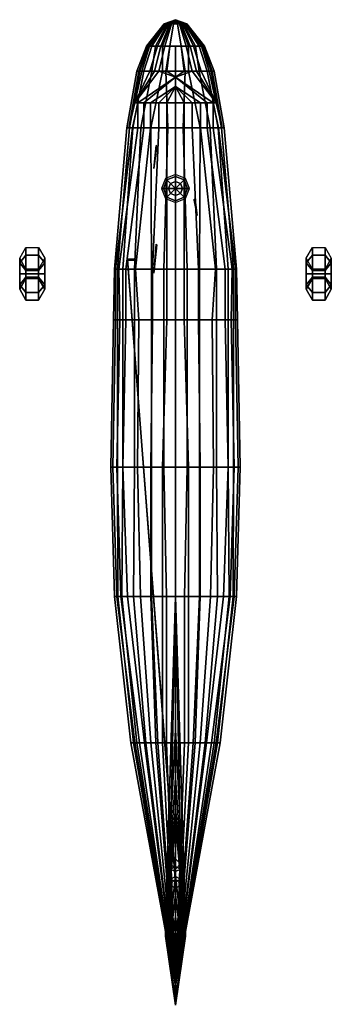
# Model space of a CAD drawing. Extents: x -3.1 to 3.1, y -9.8 to 9.8.
import ezdxf

# ---------------------------------------------------------------- set-up
doc = ezdxf.new("R2010")
doc.units = 0
doc.layers.get('0').update_dxf_attribs({"linetype": 'CONTINUOUS'})
doc.layers.add('WHEELS', color=2, linetype='CONTINUOUS')

msp = doc.modelspace()

# ---------------------------------------------------------------- linework, layer by layer
for points in [[(-0.228, 9.75, -0.107), (-0.228, 9.75, -0.15), (-0.58, 9.3, -0.16), (-0.58, 9.3, -0.05)], [(-0.228, 9.75, -0.15), (-0.212, 9.75, -0.209), (-0.54, 9.3, -0.31), (-0.58, 9.3, -0.16)], [(-0.22, 9.75, -0.072), (-0.228, 9.75, -0.107), (-0.58, 9.3, -0.05), (-0.56, 9.3, 0.04)], [(-0.204, 9.75, -0.036), (-0.22, 9.75, -0.072), (-0.56, 9.3, 0.04), (-0.52, 9.3, 0.13)], [(-0.212, 9.75, -0.209), (-0.184, 9.75, -0.26), (-0.47, 9.3, -0.44), (-0.54, 9.3, -0.31)], [(-0.141, 9.75, 0.027), (-0.204, 9.75, -0.036), (-0.52, 9.3, 0.13), (-0.36, 9.3, 0.29)], [(-0.184, 9.75, -0.26), (-0.157, 9.75, -0.295), (-0.4, 9.3, -0.53), (-0.47, 9.3, -0.44)], [(-0.157, 9.75, -0.295), (-0.102, 9.75, -0.334), (-0.26, 9.3, -0.63), (-0.4, 9.3, -0.53)], [(-0.114, 9.75, 0.042), (-0.141, 9.75, 0.027), (-0.36, 9.3, 0.29), (-0.29, 9.3, 0.33)], [(-0.082, 9.75, 0.05), (-0.114, 9.75, 0.042), (-0.29, 9.3, 0.33), (-0.21, 9.3, 0.35)], [(-0.102, 9.75, -0.334), (-0.043, 9.75, -0.362), (-0.11, 9.3, -0.7), (-0.26, 9.3, -0.63)], [(0, 9.83, -0.107), (0, 9.83, -0.15), (-0.228, 9.75, -0.15), (-0.228, 9.75, -0.107)], [(0, 9.83, -0.15), (0, 9.83, -0.209), (-0.212, 9.75, -0.209), (-0.228, 9.75, -0.15)], [(0, 9.83, -0.072), (0, 9.83, -0.107), (-0.228, 9.75, -0.107), (-0.22, 9.75, -0.072)], [(0, 9.81, -0.036), (0, 9.83, -0.072), (-0.22, 9.75, -0.072), (-0.204, 9.75, -0.036)], [(0, 9.83, -0.209), (0, 9.81, -0.26), (-0.184, 9.75, -0.26), (-0.212, 9.75, -0.209)], [(-0.043, 9.75, 0.058), (-0.082, 9.75, 0.05), (-0.21, 9.3, 0.35), (-0.11, 9.3, 0.37)], [(0, 9.78, 0.027), (0, 9.81, -0.036), (-0.204, 9.75, -0.036), (-0.141, 9.75, 0.027)], [(0, 9.81, -0.26), (0, 9.79, -0.295), (-0.157, 9.75, -0.295), (-0.184, 9.75, -0.26)], [(0, 9.79, -0.295), (0, 9.78, -0.334), (-0.102, 9.75, -0.334), (-0.157, 9.75, -0.295)], [(0, 9.77, 0.042), (0, 9.78, 0.027), (-0.141, 9.75, 0.027), (-0.114, 9.75, 0.042)], [(0, 9.76, 0.05), (0, 9.77, 0.042), (-0.114, 9.75, 0.042), (-0.082, 9.75, 0.05)], [(0.043, 9.75, 0.058), (-0.043, 9.75, 0.058), (-0.11, 9.3, 0.37), (0.11, 9.3, 0.37)], [(0.11, 9.3, -0.7), (-0.11, 9.3, -0.7), (-0.043, 9.75, -0.362), (0.043, 9.75, -0.362)], [(0, 9.78, -0.334), (0, 9.75, -0.362), (-0.043, 9.75, -0.362), (-0.102, 9.75, -0.334)], [(0, 9.75, 0.058), (0, 9.76, 0.05), (-0.082, 9.75, 0.05), (-0.043, 9.75, 0.058)], [(0, 9.75, -0.362), (0, 9.75, -0.362), (0, 9.75, -0.362), (-0.043, 9.75, -0.362)], [(-0.043, 9.75, 0.058), (0, 9.75, 0.058), (0, 9.75, 0.058)], [(0.212, 9.75, -0.209), (0.184, 9.75, -0.26), (0, 9.81, -0.26), (0, 9.83, -0.209)], [(0.228, 9.75, -0.107), (0.228, 9.75, -0.15), (0, 9.83, -0.15), (0, 9.83, -0.107)], [(0.228, 9.75, -0.15), (0.212, 9.75, -0.209), (0, 9.83, -0.209), (0, 9.83, -0.15)], [(0.204, 9.75, -0.036), (0.22, 9.75, -0.072), (0, 9.83, -0.072), (0, 9.81, -0.036)], [(0.22, 9.75, -0.072), (0.228, 9.75, -0.107), (0, 9.83, -0.107), (0, 9.83, -0.072)], [(0.184, 9.75, -0.26), (0.157, 9.75, -0.295), (0, 9.79, -0.295), (0, 9.81, -0.26)], [(0.141, 9.75, 0.027), (0.204, 9.75, -0.036), (0, 9.81, -0.036), (0, 9.78, 0.027)], [(0.157, 9.75, -0.295), (0.102, 9.75, -0.334), (0, 9.78, -0.334), (0, 9.79, -0.295)], [(0.102, 9.75, -0.334), (0.043, 9.75, -0.362), (0, 9.75, -0.362), (0, 9.78, -0.334)], [(0.114, 9.75, 0.042), (0.141, 9.75, 0.027), (0, 9.78, 0.027), (0, 9.77, 0.042)], [(0.082, 9.75, 0.05), (0.114, 9.75, 0.042), (0, 9.77, 0.042), (0, 9.76, 0.05)], [(0.043, 9.75, 0.058), (0.082, 9.75, 0.05), (0, 9.76, 0.05), (0, 9.75, 0.058)], [(0.043, 9.75, -0.362), (0, 9.75, -0.362), (0, 9.75, -0.362)], [(0, 9.75, 0.058), (0, 9.75, 0.058), (0, 9.75, 0.058), (0.043, 9.75, 0.058)], [(0.11, 9.3, 0.37), (0.21, 9.3, 0.35), (0.082, 9.75, 0.05), (0.043, 9.75, 0.058)], [(0.26, 9.3, -0.63), (0.11, 9.3, -0.7), (0.043, 9.75, -0.362), (0.102, 9.75, -0.334)], [(0.21, 9.3, 0.35), (0.29, 9.3, 0.33), (0.114, 9.75, 0.042), (0.082, 9.75, 0.05)], [(0.4, 9.3, -0.53), (0.26, 9.3, -0.63), (0.102, 9.75, -0.334), (0.157, 9.75, -0.295)], [(0.29, 9.3, 0.33), (0.36, 9.3, 0.29), (0.141, 9.75, 0.027), (0.114, 9.75, 0.042)], [(0.36, 9.3, 0.29), (0.52, 9.3, 0.13), (0.204, 9.75, -0.036), (0.141, 9.75, 0.027)], [(0.47, 9.3, -0.44), (0.4, 9.3, -0.53), (0.157, 9.75, -0.295), (0.184, 9.75, -0.26)], [(0.54, 9.3, -0.31), (0.47, 9.3, -0.44), (0.184, 9.75, -0.26), (0.212, 9.75, -0.209)], [(0.52, 9.3, 0.13), (0.56, 9.3, 0.04), (0.22, 9.75, -0.072), (0.204, 9.75, -0.036)], [(0.58, 9.3, -0.16), (0.54, 9.3, -0.31), (0.212, 9.75, -0.209), (0.228, 9.75, -0.15)], [(0.56, 9.3, 0.04), (0.58, 9.3, -0.05), (0.228, 9.75, -0.107), (0.22, 9.75, -0.072)], [(0.58, 9.3, -0.05), (0.58, 9.3, -0.16), (0.228, 9.75, -0.15), (0.228, 9.75, -0.107)], [(-0.77, 8.8, 0.03), (-0.73, 8.8, 0.22), (-0.56, 9.3, 0.04), (-0.58, 9.3, -0.05)], [(-0.77, 8.8, -0.1), (-0.77, 8.8, 0.03), (-0.58, 9.3, -0.05), (-0.58, 9.3, -0.16)], [(-0.71, 8.8, -0.35), (-0.77, 8.8, -0.1), (-0.58, 9.3, -0.16), (-0.54, 9.3, -0.31)], [(-0.73, 8.8, 0.22), (-0.67, 8.8, 0.35), (-0.52, 9.3, 0.13), (-0.56, 9.3, 0.04)], [(-0.63, 8.8, -0.53), (-0.71, 8.8, -0.35), (-0.54, 9.3, -0.31), (-0.47, 9.3, -0.44)], [(-0.67, 8.8, 0.35), (-0.51, 8.8, 0.48), (-0.36, 9.3, 0.29), (-0.52, 9.3, 0.13)], [(-0.47, 8.8, -0.72), (-0.63, 8.8, -0.53), (-0.47, 9.3, -0.44), (-0.4, 9.3, -0.53)], [(-0.51, 8.8, 0.48), (-0.42, 8.8, 0.52), (-0.29, 9.3, 0.33), (-0.36, 9.3, 0.29)], [(-0.26, 8.8, -0.86), (-0.47, 8.8, -0.72), (-0.4, 9.3, -0.53), (-0.26, 9.3, -0.63)], [(-0.42, 8.8, 0.52), (-0.33, 8.8, 0.54), (-0.21, 9.3, 0.35), (-0.29, 9.3, 0.33)], [(-0.33, 8.8, 0.54), (-0.17, 8.8, 0.55), (-0.11, 9.3, 0.37), (-0.21, 9.3, 0.35)], [(-0.19, 8.8, -0.89), (-0.26, 8.8, -0.86), (-0.26, 9.3, -0.63), (-0.11, 9.3, -0.7)], [(0, 8.8, -0.9), (-0.19, 8.8, -0.89), (-0.11, 9.3, -0.7), (0, 9.3, -0.7)], [(-0.17, 8.8, 0.55), (0, 8.8, 0.56), (0, 9.3, 0.37), (-0.11, 9.3, 0.37)], [(0.19, 8.8, -0.89), (0, 8.8, -0.9), (0, 9.3, -0.7), (0.11, 9.3, -0.7)], [(0, 8.8, 0.56), (0.17, 8.8, 0.55), (0.11, 9.3, 0.37), (0, 9.3, 0.37)], [(0.26, 8.8, -0.86), (0.19, 8.8, -0.89), (0.11, 9.3, -0.7), (0.26, 9.3, -0.63)], [(0.17, 8.8, 0.55), (0.33, 8.8, 0.54), (0.21, 9.3, 0.35), (0.11, 9.3, 0.37)], [(0.33, 8.8, 0.54), (0.42, 8.8, 0.52), (0.29, 9.3, 0.33), (0.21, 9.3, 0.35)], [(0.47, 8.8, -0.72), (0.26, 8.8, -0.86), (0.26, 9.3, -0.63), (0.4, 9.3, -0.53)], [(0.42, 8.8, 0.52), (0.51, 8.8, 0.48), (0.36, 9.3, 0.29), (0.29, 9.3, 0.33)], [(0.51, 8.8, 0.48), (0.67, 8.8, 0.35), (0.52, 9.3, 0.13), (0.36, 9.3, 0.29)], [(0.63, 8.8, -0.53), (0.47, 8.8, -0.72), (0.4, 9.3, -0.53), (0.47, 9.3, -0.44)], [(0.71, 8.8, -0.35), (0.63, 8.8, -0.53), (0.47, 9.3, -0.44), (0.54, 9.3, -0.31)], [(0.67, 8.8, 0.35), (0.73, 8.8, 0.22), (0.56, 9.3, 0.04), (0.52, 9.3, 0.13)], [(0.77, 8.8, -0.1), (0.71, 8.8, -0.35), (0.54, 9.3, -0.31), (0.58, 9.3, -0.16)], [(0.73, 8.8, 0.22), (0.77, 8.8, 0.03), (0.58, 9.3, -0.05), (0.56, 9.3, 0.04)], [(0.77, 8.8, 0.03), (0.77, 8.8, -0.1), (0.58, 9.3, -0.16), (0.58, 9.3, -0.05)], [(-0.77, 8.8, 0.03), (-0.77, 8.8, -0.1), (-0.97, 7.67, -0.09), (-0.97, 7.67, 0.2)], [(-0.77, 8.8, -0.1), (-0.71, 8.8, -0.35), (-0.92, 7.67, -0.35), (-0.97, 7.67, -0.09)], [(-0.73, 8.8, 0.22), (-0.77, 8.8, 0.03), (-0.97, 7.67, 0.2), (-0.93, 7.67, 0.38)], [(-0.67, 8.8, 0.35), (-0.73, 8.8, 0.22), (-0.93, 7.67, 0.38)], [(-0.71, 8.8, -0.35), (-0.63, 8.8, -0.53), (-0.85, 7.67, -0.6), (-0.92, 7.67, -0.35)], [(-0.63, 8.8, -0.53), (-0.47, 8.8, -0.72), (-0.69, 7.67, -0.85), (-0.85, 7.67, -0.6)], [(0, 8.68, 0.85), (-0.33, 8.8, 0.54), (-0.815, 8.17, 0.367), (-0.75, 8.17, 0.85)], [(-0.33, 8.8, 0.54), (-0.42, 8.8, 0.52), (-0.815, 8.17, 0.367)], [(-0.42, 8.8, 0.52), (-0.51, 8.8, 0.48), (-0.815, 8.17, 0.367)], [(-0.51, 8.8, 0.48), (-0.67, 8.8, 0.35), (-0.815, 8.17, 0.367)], [(0, 8.68, 0.85), (0, 8.68, 0.85), (-0.75, 8.17, 0.85), (-0.63, 8.17, 0.96)], [(-0.47, 8.8, -0.72), (-0.26, 8.8, -0.86), (-0.49, 7.67, -1), (-0.69, 7.67, -0.85)], [(0, 8.5, 1.02), (0, 8.68, 0.85), (-0.63, 8.17, 0.96), (-0.5, 8.17, 1.05)], [(-0.26, 8.8, -0.86), (-0.19, 8.8, -0.89), (-0.15, 7.67, -1.12), (-0.49, 7.67, -1)], [(0, 8.68, 0.85), (-0.17, 8.8, 0.55), (-0.33, 8.8, 0.54), (0, 8.68, 0.85)], [(-0.19, 8.8, -0.89), (0, 8.8, -0.9), (0, 7.67, -1.13), (-0.15, 7.67, -1.12)], [(0, 8.68, 0.85), (0, 8.8, 0.56), (-0.17, 8.8, 0.55), (0, 8.68, 0.85)], [(0.15, 7.67, -1.12), (0, 7.67, -1.13), (0, 8.8, -0.9), (0.19, 8.8, -0.89)], [(0.75, 8.17, 0.85), (0.815, 8.17, 0.367), (0.33, 8.8, 0.54), (0, 8.68, 0.85)], [(0, 8.68, 0.85), (0.33, 8.8, 0.54), (0.17, 8.8, 0.55), (0, 8.68, 0.85)], [(0, 8.68, 0.85), (0.17, 8.8, 0.55), (0, 8.8, 0.56), (0, 8.68, 0.85)], [(0.5, 8.17, 1.05), (0.63, 8.17, 0.96), (0, 8.68, 0.85), (0, 8.5, 1.02)], [(0.63, 8.17, 0.96), (0.75, 8.17, 0.85), (0, 8.68, 0.85)], [(0.49, 7.67, -1), (0.15, 7.67, -1.12), (0.19, 8.8, -0.89), (0.26, 8.8, -0.86)], [(0.69, 7.67, -0.85), (0.49, 7.67, -1), (0.26, 8.8, -0.86), (0.47, 8.8, -0.72)], [(0.815, 8.17, 0.367), (0.815, 8.17, 0.367), (0.42, 8.8, 0.52), (0.33, 8.8, 0.54)], [(0.815, 8.17, 0.367), (0.815, 8.17, 0.367), (0.51, 8.8, 0.48), (0.42, 8.8, 0.52)], [(0.85, 7.67, -0.6), (0.69, 7.67, -0.85), (0.47, 8.8, -0.72), (0.63, 8.8, -0.53)], [(0.815, 8.17, 0.367), (0.815, 8.17, 0.367), (0.67, 8.8, 0.35), (0.51, 8.8, 0.48)], [(0.92, 7.67, -0.35), (0.85, 7.67, -0.6), (0.63, 8.8, -0.53), (0.71, 8.8, -0.35)], [(0.93, 7.67, 0.38), (0.93, 7.67, 0.38), (0.73, 8.8, 0.22), (0.67, 8.8, 0.35)], [(0.97, 7.67, -0.09), (0.92, 7.67, -0.35), (0.71, 8.8, -0.35), (0.77, 8.8, -0.1)], [(0.93, 7.67, 0.38), (0.97, 7.67, 0.2), (0.77, 8.8, 0.03), (0.73, 8.8, 0.22)], [(0.97, 7.67, 0.2), (0.97, 7.67, -0.09), (0.77, 8.8, -0.1), (0.77, 8.8, 0.03)], [(0, 8.5, 1.02), (0, 8.5, 1.02), (-0.5, 8.17, 1.05), (-0.33, 8.17, 1.12)], [(0, 8.5, 1.02), (0, 8.5, 1.02), (-0.33, 8.17, 1.12), (-0.17, 8.17, 1.14)], [(-0.17, 8.17, 1.14), (0, 8.17, 1.14), (0, 8.5, 1.02)], [(0, 8.5, 1.02), (0, 8.5, 1.02), (0, 8.17, 1.14), (0.17, 8.17, 1.14)], [(0, 8.5, 1.02), (0, 8.5, 1.02), (0.17, 8.17, 1.14), (0.33, 8.17, 1.12)], [(0, 8.5, 1.02), (0, 8.5, 1.02), (0.33, 8.17, 1.12), (0.5, 8.17, 1.05)], [(-0.75, 8.17, 0.85), (-0.815, 8.17, 0.367), (-0.93, 7.67, 0.38), (-0.86, 7.67, 0.69)], [(-0.75, 8.17, 0.85), (-0.75, 8.17, 0.85), (-0.86, 7.67, 0.69), (-0.75, 7.67, 0.93)], [(-0.63, 8.17, 0.96), (-0.75, 8.17, 0.85), (-0.75, 7.67, 0.93), (-0.63, 7.67, 1.05)], [(-0.5, 8.17, 1.05), (-0.63, 8.17, 0.96), (-0.63, 7.67, 1.05), (-0.5, 7.67, 1.14)], [(-0.33, 8.17, 1.12), (-0.5, 8.17, 1.05), (-0.5, 7.67, 1.14), (-0.33, 7.67, 1.21)], [(-0.17, 8.17, 1.14), (-0.33, 8.17, 1.12), (-0.33, 7.67, 1.21), (-0.17, 7.67, 1.23)], [(-0.17, 7.67, 1.23), (0, 7.67, 1.23), (0, 8.17, 1.14), (-0.17, 8.17, 1.14)], [(0.17, 8.17, 1.14), (0, 8.17, 1.14), (0, 7.67, 1.23), (0.17, 7.67, 1.23)], [(0.17, 7.67, 1.23), (0.33, 7.67, 1.21), (0.33, 8.17, 1.12), (0.17, 8.17, 1.14)], [(0.33, 7.67, 1.21), (0.5, 7.67, 1.14), (0.5, 8.17, 1.05), (0.33, 8.17, 1.12)], [(0.5, 7.67, 1.14), (0.63, 7.67, 1.05), (0.63, 8.17, 0.96), (0.5, 8.17, 1.05)], [(0.63, 7.67, 1.05), (0.75, 7.67, 0.93), (0.75, 8.17, 0.85), (0.63, 8.17, 0.96)], [(0.86, 7.67, 0.69), (0.93, 7.67, 0.38), (0.815, 8.17, 0.367), (0.75, 8.17, 0.85)], [(0.75, 7.67, 0.93), (0.86, 7.67, 0.69), (0.75, 8.17, 0.85)], [(-0.97, 7.67, -0.09), (-0.92, 7.67, -0.35), (-1.16, 4.85, -0.49), (-1.22, 4.85, -0.05)], [(-0.97, 7.67, 0.2), (-0.97, 7.67, -0.09), (-1.22, 4.85, -0.05), (-1.22, 4.85, 0.39)], [(-0.86, 7.67, 0.69), (-0.97, 7.67, 0.2), (-1.22, 4.85, 0.39), (-1.2, 4.85, 0.55)], [(-0.75, 7.67, 0.93), (-0.86, 7.67, 0.69), (-1.2, 4.85, 0.55), (-1.13, 4.85, 0.79)], [(-0.92, 7.67, -0.35), (-0.85, 7.67, -0.6), (-1.05, 4.85, -0.74), (-1.16, 4.85, -0.49)], [(-0.63, 7.67, 1.05), (-0.75, 7.67, 0.93), (-1.13, 4.85, 0.79), (-0.99, 4.85, 1.03)], [(-0.85, 7.67, -0.6), (-0.69, 7.67, -0.85), (-0.82, 4.85, -0.99), (-1.05, 4.85, -0.74)], [(-0.5, 7.67, 1.14), (-0.63, 7.67, 1.05), (-0.99, 4.85, 1.03), (-0.8, 4.85, 1.23)], [(-0.69, 7.67, -0.85), (-0.49, 7.67, -1), (-0.48, 4.85, -1.17), (-0.82, 4.85, -0.99)], [(-0.33, 7.67, 1.21), (-0.5, 7.67, 1.14), (-0.8, 4.85, 1.23), (-0.46, 4.85, 1.41)], [(-0.49, 7.67, -1), (-0.15, 7.67, -1.12), (-0.23, 4.85, -1.25), (-0.48, 4.85, -1.17)], [(-0.17, 7.67, 1.23), (-0.33, 7.67, 1.21), (-0.46, 4.85, 1.41), (-0.17, 4.85, 1.48)], [(-0.15, 7.67, -1.12), (0, 7.67, -1.13), (0, 4.85, -1.25), (-0.23, 4.85, -1.25)], [(-0.17, 4.85, 1.48), (0, 4.85, 1.48), (0, 7.67, 1.23), (-0.17, 7.67, 1.23)], [(0.17, 7.67, 1.23), (0, 7.67, 1.23), (0, 4.85, 1.48), (0.17, 4.85, 1.48)], [(0.23, 4.85, -1.25), (0, 4.85, -1.25), (0, 7.67, -1.13), (0.15, 7.67, -1.12)], [(0.48, 4.85, -1.17), (0.23, 4.85, -1.25), (0.15, 7.67, -1.12), (0.49, 7.67, -1)], [(0.17, 4.85, 1.48), (0.46, 4.85, 1.41), (0.33, 7.67, 1.21), (0.17, 7.67, 1.23)], [(0.46, 4.85, 1.41), (0.8, 4.85, 1.23), (0.5, 7.67, 1.14), (0.33, 7.67, 1.21)], [(0.82, 4.85, -0.99), (0.48, 4.85, -1.17), (0.49, 7.67, -1), (0.69, 7.67, -0.85)], [(0.8, 4.85, 1.23), (0.99, 4.85, 1.03), (0.63, 7.67, 1.05), (0.5, 7.67, 1.14)], [(0.99, 4.85, 1.03), (1.13, 4.85, 0.79), (0.75, 7.67, 0.93), (0.63, 7.67, 1.05)], [(1.05, 4.85, -0.74), (0.82, 4.85, -0.99), (0.69, 7.67, -0.85), (0.85, 7.67, -0.6)], [(1.13, 4.85, 0.79), (1.2, 4.85, 0.55), (0.86, 7.67, 0.69), (0.75, 7.67, 0.93)], [(1.16, 4.85, -0.49), (1.05, 4.85, -0.74), (0.85, 7.67, -0.6), (0.92, 7.67, -0.35)], [(1.2, 4.85, 0.55), (1.22, 4.85, 0.39), (0.97, 7.67, 0.2), (0.86, 7.67, 0.69)], [(1.22, 4.85, -0.05), (1.16, 4.85, -0.49), (0.92, 7.67, -0.35), (0.97, 7.67, -0.09)], [(1.22, 4.85, 0.39), (1.22, 4.85, -0.05), (0.97, 7.67, -0.09), (0.97, 7.67, 0.2)], [(-0.37, 7.31, 1.26), (-0.385, 7.319, 1.26), (-0.43, 6.86, 2.28)], [(-0.385, 7.319, 1.26), (-0.385, 7.301, 1.26), (-0.43, 6.86, 2.28)], [(-0.385, 7.301, 1.26), (-0.37, 7.31, 1.26), (-0.43, 6.86, 2.28)], [(0, 6.702, 1.47), (0, 6.74, 1.31), (-0.198, 6.658, 1.31), (-0.171, 6.631, 1.47)], [(0, 6.6, 1.572), (0, 6.702, 1.47), (-0.171, 6.631, 1.47), (-0.099, 6.559, 1.572)], [(0.171, 6.631, 1.47), (0.198, 6.658, 1.31), (0, 6.74, 1.31), (0, 6.702, 1.47)], [(0.099, 6.559, 1.572), (0.171, 6.631, 1.47), (0, 6.702, 1.47), (0, 6.6, 1.572)], [(-0.171, 6.631, 1.47), (-0.198, 6.658, 1.31), (-0.28, 6.46, 1.33), (-0.242, 6.46, 1.47)], [(-0.099, 6.559, 1.572), (-0.171, 6.631, 1.47), (-0.242, 6.46, 1.47), (-0.14, 6.46, 1.572)], [(0, 6.46, 1.61), (-0.099, 6.559, 1.572), (-0.14, 6.46, 1.572), (0, 6.46, 1.61)], [(0, 6.46, 1.61), (0, 6.6, 1.572), (-0.099, 6.559, 1.572), (0, 6.46, 1.61)], [(0, 6.46, 1.61), (0.099, 6.559, 1.572), (0, 6.6, 1.572), (0, 6.46, 1.61)], [(0, 6.46, 1.61), (0.14, 6.46, 1.572), (0.099, 6.559, 1.572), (0, 6.46, 1.61)], [(0.14, 6.46, 1.572), (0.242, 6.46, 1.47), (0.171, 6.631, 1.47), (0.099, 6.559, 1.572)], [(0.242, 6.46, 1.47), (0.28, 6.46, 1.33), (0.198, 6.658, 1.31), (0.171, 6.631, 1.47)], [(-0.242, 6.46, 1.47), (-0.28, 6.46, 1.33), (-0.198, 6.262, 1.35), (-0.171, 6.289, 1.47)], [(-0.14, 6.46, 1.572), (-0.242, 6.46, 1.47), (-0.171, 6.289, 1.47), (-0.099, 6.361, 1.572)], [(-0.099, 6.361, 1.572), (-0.171, 6.289, 1.47), (0, 6.218, 1.47), (0, 6.32, 1.572)], [(0, 6.46, 1.61), (-0.14, 6.46, 1.572), (-0.099, 6.361, 1.572), (0, 6.46, 1.61)], [(0, 6.46, 1.61), (-0.099, 6.361, 1.572), (0, 6.32, 1.572), (0, 6.46, 1.61)], [(0, 6.46, 1.61), (0, 6.32, 1.572), (0.099, 6.361, 1.572), (0, 6.46, 1.61)], [(0, 6.46, 1.61), (0.099, 6.361, 1.572), (0.14, 6.46, 1.572), (0, 6.46, 1.61)], [(0, 6.32, 1.572), (0, 6.218, 1.47), (0.171, 6.289, 1.47), (0.099, 6.361, 1.572)], [(0.099, 6.361, 1.572), (0.171, 6.289, 1.47), (0.242, 6.46, 1.47), (0.14, 6.46, 1.572)], [(0.171, 6.289, 1.47), (0.198, 6.262, 1.35), (0.28, 6.46, 1.33), (0.242, 6.46, 1.47)], [(-0.171, 6.289, 1.47), (-0.198, 6.262, 1.35), (0, 6.18, 1.36), (0, 6.218, 1.47)], [(0, 6.218, 1.47), (0, 6.18, 1.36), (0.198, 6.262, 1.35), (0.171, 6.289, 1.47)], [(0.39, 6.24, 1.35), (0.375, 6.249, 1.35), (0.43, 5.92, 2.07)], [(0.375, 6.249, 1.35), (0.375, 6.231, 1.35), (0.43, 5.92, 2.07)], [(0.375, 6.231, 1.35), (0.39, 6.24, 1.35), (0.43, 5.92, 2.07)], [(0, 5.97, 1.38), (0, 5.89, 1.38), (0, 5.89, 1.63), (0, 5.97, 1.63)], [(0, 5.97, 1.63), (0, 5.89, 1.63), (0, 5.89, 1.38), (0, 5.97, 1.38)], [(0, 5.89, 1.6), (0, -7.171, 3.406), (0, -7.194, 3.439), (0, 5.89, 1.63)], [(0, 5.89, 1.63), (0, -7.194, 3.439), (0, -7.171, 3.406), (0, 5.89, 1.6)], [(-0.37, 5.34, 1.43), (-0.385, 5.349, 1.43), (-0.43, 4.77, 2.68)], [(-0.385, 5.349, 1.43), (-0.385, 5.331, 1.43), (-0.43, 4.77, 2.68)], [(-0.385, 5.331, 1.43), (-0.37, 5.34, 1.43), (-0.43, 4.77, 2.68)], [(-0.96, 5.05, 1.39), (-0.96, 5.03, 1.37), (-0.78, 5.03, 1.12), (-0.78, 5.06, 1.12)], [(-0.78, 5.06, 1.12), (-0.78, 5.03, 1.12), (-0.96, 5.03, 1.37), (-0.96, 5.05, 1.39)], [(-0.96, 5.03, 1.37), (0, -7.35, 3.93), (0, -7.4, 3.97), (-0.96, 5.05, 1.39)], [(-0.96, 5.05, 1.39), (0, -7.4, 3.97), (0, -7.35, 3.93), (-0.96, 5.03, 1.37)], [(-1.22, 4.85, -0.05), (-1.16, 4.85, -0.49), (-1.16, 3.84, -0.49), (-1.24, 3.84, -0.05)], [(-1.22, 4.85, 0.39), (-1.22, 4.85, -0.05), (-1.24, 3.84, -0.05), (-1.24, 3.84, 0.29)], [(-1.2, 4.85, 0.55), (-1.22, 4.85, 0.39), (-1.24, 3.84, 0.29), (-1.2, 3.84, 0.52)], [(-1.13, 4.85, 0.79), (-1.2, 4.85, 0.55), (-1.2, 3.84, 0.52), (-1.11, 3.84, 0.79)], [(-1.16, 4.85, -0.49), (-1.05, 4.85, -0.74), (-1.05, 3.84, -0.74), (-1.16, 3.84, -0.49)], [(-0.99, 4.85, 1.03), (-1.13, 4.85, 0.79), (-1.11, 3.84, 0.79), (-0.99, 3.84, 0.99)], [(-1.05, 4.85, -0.74), (-0.82, 4.85, -0.99), (-0.82, 3.84, -0.99), (-1.05, 3.84, -0.74)], [(-0.8, 4.85, 1.23), (-0.99, 4.85, 1.03), (-0.99, 3.84, 0.99), (-0.73, 3.84, 1.25)], [(-0.82, 4.85, -0.99), (-0.48, 4.85, -1.17), (-0.48, 3.84, -1.17), (-0.82, 3.84, -0.99)], [(-0.46, 4.85, 1.41), (-0.8, 4.85, 1.23), (-0.73, 3.84, 1.25), (-0.46, 3.84, 1.38)], [(-0.48, 4.85, -1.17), (-0.23, 4.85, -1.25), (-0.23, 3.84, -1.25), (-0.48, 3.84, -1.17)], [(-0.17, 4.85, 1.48), (-0.46, 4.85, 1.41), (-0.46, 3.84, 1.38), (-0.17, 3.84, 1.46)], [(-0.23, 4.85, -1.25), (0, 4.85, -1.25), (0, 3.84, -1.25), (-0.23, 3.84, -1.25)], [(-0.17, 3.84, 1.46), (0, 3.84, 1.48), (0, 4.85, 1.48), (-0.17, 4.85, 1.48)], [(0.17, 4.85, 1.48), (0, 4.85, 1.48), (0, 3.84, 1.48), (0.17, 3.84, 1.46)], [(0.23, 3.84, -1.25), (0, 3.84, -1.25), (0, 4.85, -1.25), (0.23, 4.85, -1.25)], [(0.17, 3.84, 1.46), (0.46, 3.84, 1.38), (0.46, 4.85, 1.41), (0.17, 4.85, 1.48)], [(0.48, 3.84, -1.17), (0.23, 3.84, -1.25), (0.23, 4.85, -1.25), (0.48, 4.85, -1.17)], [(0.46, 3.84, 1.38), (0.73, 3.84, 1.25), (0.8, 4.85, 1.23), (0.46, 4.85, 1.41)], [(0.82, 3.84, -0.99), (0.48, 3.84, -1.17), (0.48, 4.85, -1.17), (0.82, 4.85, -0.99)], [(0.73, 3.84, 1.25), (0.99, 3.84, 0.99), (0.99, 4.85, 1.03), (0.8, 4.85, 1.23)], [(1.05, 3.84, -0.74), (0.82, 3.84, -0.99), (0.82, 4.85, -0.99), (1.05, 4.85, -0.74)], [(0.99, 3.84, 0.99), (1.11, 3.84, 0.79), (1.13, 4.85, 0.79), (0.99, 4.85, 1.03)], [(1.16, 3.84, -0.49), (1.05, 3.84, -0.74), (1.05, 4.85, -0.74), (1.16, 4.85, -0.49)], [(1.11, 3.84, 0.79), (1.2, 3.84, 0.52), (1.2, 4.85, 0.55), (1.13, 4.85, 0.79)], [(1.24, 3.84, -0.05), (1.16, 3.84, -0.49), (1.16, 4.85, -0.49), (1.22, 4.85, -0.05)], [(1.2, 3.84, 0.52), (1.24, 3.84, 0.29), (1.22, 4.85, 0.39), (1.2, 4.85, 0.55)], [(1.24, 3.84, 0.29), (1.24, 3.84, -0.05), (1.22, 4.85, -0.05), (1.22, 4.85, 0.39)], [(-1.24, 3.84, 0.29), (-1.24, 3.84, -0.05), (-1.29, 0.9, -0.85), (-1.29, 0.9, 0.3)], [(-1.24, 3.84, -0.05), (-1.16, 3.84, -0.49), (-1.16, 0.9, -1.04), (-1.29, 0.9, -0.85)], [(-1.2, 3.84, 0.52), (-1.24, 3.84, 0.29), (-1.29, 0.9, 0.3), (-1.25, 0.9, 0.53)], [(-1.11, 3.84, 0.79), (-1.2, 3.84, 0.52), (-1.25, 0.9, 0.53), (-1.17, 0.9, 0.8)], [(-0.99, 3.84, 0.99), (-1.11, 3.84, 0.79), (-1.17, 0.9, 0.8), (-1.05, 0.9, 1)], [(-1.16, 3.84, -0.49), (-1.05, 3.84, -0.74), (-1.05, 0.9, -1.12), (-1.16, 0.9, -1.04)], [(-1.05, 3.84, -0.74), (-0.82, 3.84, -0.99), (-0.82, 0.9, -1.16), (-1.05, 0.9, -1.12)], [(-0.73, 3.84, 1.25), (-0.99, 3.84, 0.99), (-1.05, 0.9, 1), (-0.76, 0.9, 1.26)], [(-0.82, 3.84, -0.99), (-0.48, 3.84, -1.17), (-0.48, 0.9, -1.21), (-0.82, 0.9, -1.16)], [(-0.46, 3.84, 1.38), (-0.73, 3.84, 1.25), (-0.76, 0.9, 1.26), (-0.49, 0.9, 1.39)], [(-0.17, 3.84, 1.46), (-0.46, 3.84, 1.38), (-0.49, 0.9, 1.39), (-0.26, 0.9, 1.47)], [(-0.48, 3.84, -1.17), (-0.23, 3.84, -1.25), (-0.23, 0.9, -1.24), (-0.48, 0.9, -1.21)], [(-0.26, 0.9, 1.47), (0, 0.9, 1.49), (0, 3.84, 1.48), (-0.17, 3.84, 1.46)], [(-0.23, 3.84, -1.25), (0, 3.84, -1.25), (0, 0.9, -1.24), (-0.23, 0.9, -1.24)], [(0.17, 3.84, 1.46), (0, 3.84, 1.48), (0, 0.9, 1.49), (0.26, 0.9, 1.47)], [(0.23, 0.9, -1.24), (0, 0.9, -1.24), (0, 3.84, -1.25), (0.23, 3.84, -1.25)], [(0.26, 0.9, 1.47), (0.49, 0.9, 1.39), (0.46, 3.84, 1.38), (0.17, 3.84, 1.46)], [(0.48, 0.9, -1.21), (0.23, 0.9, -1.24), (0.23, 3.84, -1.25), (0.48, 3.84, -1.17)], [(0.49, 0.9, 1.39), (0.76, 0.9, 1.26), (0.73, 3.84, 1.25), (0.46, 3.84, 1.38)], [(0.82, 0.9, -1.16), (0.48, 0.9, -1.21), (0.48, 3.84, -1.17), (0.82, 3.84, -0.99)], [(0.76, 0.9, 1.26), (1.05, 0.9, 1), (0.99, 3.84, 0.99), (0.73, 3.84, 1.25)], [(1.05, 0.9, -1.12), (0.82, 0.9, -1.16), (0.82, 3.84, -0.99), (1.05, 3.84, -0.74)], [(1.05, 0.9, 1), (1.17, 0.9, 0.8), (1.11, 3.84, 0.79), (0.99, 3.84, 0.99)], [(1.16, 0.9, -1.04), (1.05, 0.9, -1.12), (1.05, 3.84, -0.74), (1.16, 3.84, -0.49)], [(1.17, 0.9, 0.8), (1.25, 0.9, 0.53), (1.2, 3.84, 0.52), (1.11, 3.84, 0.79)], [(1.29, 0.9, -0.85), (1.16, 0.9, -1.04), (1.16, 3.84, -0.49), (1.24, 3.84, -0.05)], [(1.25, 0.9, 0.53), (1.29, 0.9, 0.3), (1.24, 3.84, 0.29), (1.2, 3.84, 0.52)], [(1.29, 0.9, 0.3), (1.29, 0.9, -0.85), (1.24, 3.84, -0.05), (1.24, 3.84, 0.29)], [(-1.29, 0.9, -0.85), (-1.16, 0.9, -1.04), (-1.15, -1.68, -0.46), (-1.22, -1.68, -0.06)], [(-1.29, 0.9, 0.3), (-1.29, 0.9, -0.85), (-1.22, -1.68, -0.06), (-1.22, -1.68, 0.23)], [(-1.25, 0.9, 0.53), (-1.29, 0.9, 0.3), (-1.22, -1.68, 0.23), (-1.17, -1.68, 0.52)], [(-1.17, 0.9, 0.8), (-1.25, 0.9, 0.53), (-1.17, -1.68, 0.52), (-1.09, -1.68, 0.79)], [(-1.05, 0.9, 1), (-1.17, 0.9, 0.8), (-1.09, -1.68, 0.79), (-0.96, -1.68, 1.06)], [(-1.16, 0.9, -1.04), (-1.05, 0.9, -1.12), (-1.07, -1.68, -0.6), (-1.15, -1.68, -0.46)], [(-1.05, 0.9, -1.12), (-0.82, 0.9, -1.16), (-0.84, -1.68, -0.83), (-1.07, -1.68, -0.6)], [(-0.76, 0.9, 1.26), (-1.05, 0.9, 1), (-0.96, -1.68, 1.06), (-0.7, -1.68, 1.33)], [(-0.82, 0.9, -1.16), (-0.48, 0.9, -1.21), (-0.48, -1.68, -0.97), (-0.84, -1.68, -0.83)], [(-0.49, 0.9, 1.39), (-0.76, 0.9, 1.26), (-0.7, -1.68, 1.33), (-0.49, -1.68, 1.43)], [(-0.26, 0.9, 1.47), (-0.49, 0.9, 1.39), (-0.49, -1.68, 1.43), (-0.26, -1.68, 1.5)], [(-0.48, 0.9, -1.21), (-0.23, 0.9, -1.24), (-0.18, -1.68, -1.03), (-0.48, -1.68, -0.97)], [(-0.26, -1.68, 1.5), (0, -1.68, 1.52), (0, 0.9, 1.49), (-0.26, 0.9, 1.47)], [(-0.23, 0.9, -1.24), (0, 0.9, -1.24), (0, -1.68, -1.03), (-0.18, -1.68, -1.03)], [(0.18, -1.68, -1.03), (0, -1.68, -1.03), (0, 0.9, -1.24), (0.23, 0.9, -1.24)], [(0.26, 0.9, 1.47), (0, 0.9, 1.49), (0, -1.68, 1.52), (0.26, -1.68, 1.5)], [(0.48, -1.68, -0.97), (0.18, -1.68, -1.03), (0.23, 0.9, -1.24), (0.48, 0.9, -1.21)], [(0.26, -1.68, 1.5), (0.49, -1.68, 1.43), (0.49, 0.9, 1.39), (0.26, 0.9, 1.47)], [(0.84, -1.68, -0.83), (0.48, -1.68, -0.97), (0.48, 0.9, -1.21), (0.82, 0.9, -1.16)], [(0.49, -1.68, 1.43), (0.7, -1.68, 1.33), (0.76, 0.9, 1.26), (0.49, 0.9, 1.39)], [(0.7, -1.68, 1.33), (0.96, -1.68, 1.06), (1.05, 0.9, 1), (0.76, 0.9, 1.26)], [(1.07, -1.68, -0.6), (0.84, -1.68, -0.83), (0.82, 0.9, -1.16), (1.05, 0.9, -1.12)], [(0.96, -1.68, 1.06), (1.09, -1.68, 0.79), (1.17, 0.9, 0.8), (1.05, 0.9, 1)], [(1.15, -1.68, -0.46), (1.07, -1.68, -0.6), (1.05, 0.9, -1.12), (1.16, 0.9, -1.04)], [(1.09, -1.68, 0.79), (1.17, -1.68, 0.52), (1.25, 0.9, 0.53), (1.17, 0.9, 0.8)], [(1.22, -1.68, -0.06), (1.15, -1.68, -0.46), (1.16, 0.9, -1.04), (1.29, 0.9, -0.85)], [(1.17, -1.68, 0.52), (1.22, -1.68, 0.23), (1.29, 0.9, 0.3), (1.25, 0.9, 0.53)], [(1.22, -1.68, 0.23), (1.22, -1.68, -0.06), (1.29, 0.9, -0.85), (1.29, 0.9, 0.3)], [(-1.17, -1.68, 0.52), (-1.22, -1.68, 0.23), (-0.89, -4.6, 0.19), (-0.81, -4.6, 0.68)], [(-1.22, -1.68, 0.23), (-1.22, -1.68, -0.06), (-0.89, -4.6, -0.06), (-0.89, -4.6, 0.19)], [(-1.22, -1.68, -0.06), (-1.15, -1.68, -0.46), (-0.84, -4.6, -0.2), (-0.89, -4.6, -0.06)], [(-1.09, -1.68, 0.79), (-1.17, -1.68, 0.52), (-0.81, -4.6, 0.68), (-0.72, -4.6, 0.97)], [(-1.15, -1.68, -0.46), (-1.07, -1.68, -0.6), (-0.77, -4.6, -0.35), (-0.84, -4.6, -0.2)], [(-0.96, -1.68, 1.06), (-1.09, -1.68, 0.79), (-0.72, -4.6, 0.97), (-0.62, -4.6, 1.13)], [(-1.07, -1.68, -0.6), (-0.84, -1.68, -0.83), (-0.59, -4.6, -0.53), (-0.77, -4.6, -0.35)], [(-0.7, -1.68, 1.33), (-0.96, -1.68, 1.06), (-0.62, -4.6, 1.13), (-0.49, -4.6, 1.24)], [(-0.84, -1.68, -0.83), (-0.48, -1.68, -0.97), (-0.35, -4.6, -0.63), (-0.59, -4.6, -0.53)], [(-0.49, -1.68, 1.43), (-0.7, -1.68, 1.33), (-0.49, -4.6, 1.24), (-0.39, -4.6, 1.28)], [(-0.26, -1.68, 1.5), (-0.49, -1.68, 1.43), (-0.39, -4.6, 1.28), (-0.26, -4.6, 1.31)], [(-0.48, -1.68, -0.97), (-0.18, -1.68, -1.03), (-0.18, -4.6, -0.66), (-0.35, -4.6, -0.63)], [(-0.26, -4.6, 1.31), (0, -4.6, 1.38), (0, -1.68, 1.52), (-0.26, -1.68, 1.5)], [(0, -1.68, 1.52), (0, -1.68, 0.96), (-0.2, -8.26, 0.96), (-0.2, -8.21, 1.52)], [(0, -1.68, 0.96), (0, -1.68, 0.65), (-0.13, -8.25, 0.65), (-0.2, -8.26, 0.96)], [(0, -4.34, 1.6), (0, -1.68, 1.52), (-0.2, -8.21, 1.52), (-0.19, -8.19, 1.6)], [(-0.18, -1.68, -1.03), (0, -1.68, -1.03), (0, -4.6, -0.66), (-0.18, -4.6, -0.66)], [(0, -1.68, 0.65), (0, -9.45, 0.65), (-0.13, -8.46, 0.65), (-0.13, -8.25, 0.65)], [(0.26, -1.68, 1.5), (0, -1.68, 1.52), (0, -4.6, 1.38), (0.26, -4.6, 1.31)], [(0.18, -4.6, -0.66), (0, -4.6, -0.66), (0, -1.68, -1.03), (0.18, -1.68, -1.03)], [(0.13, -8.25, 0.65), (0.13, -8.46, 0.65), (0, -9.45, 0.65), (0, -1.68, 0.65)], [(0.2, -8.21, 1.52), (0.2, -8.26, 0.96), (0, -1.68, 0.96), (0, -1.68, 1.52)], [(0.2, -8.26, 0.96), (0.13, -8.25, 0.65), (0, -1.68, 0.65), (0, -1.68, 0.96)], [(0.19, -8.19, 1.6), (0.2, -8.21, 1.52), (0, -1.68, 1.52), (0, -4.34, 1.6)], [(0.35, -4.6, -0.63), (0.18, -4.6, -0.66), (0.18, -1.68, -1.03), (0.48, -1.68, -0.97)], [(0.26, -4.6, 1.31), (0.39, -4.6, 1.28), (0.49, -1.68, 1.43), (0.26, -1.68, 1.5)], [(0.59, -4.6, -0.53), (0.35, -4.6, -0.63), (0.48, -1.68, -0.97), (0.84, -1.68, -0.83)], [(0.39, -4.6, 1.28), (0.49, -4.6, 1.24), (0.7, -1.68, 1.33), (0.49, -1.68, 1.43)], [(0.49, -4.6, 1.24), (0.62, -4.6, 1.13), (0.96, -1.68, 1.06), (0.7, -1.68, 1.33)], [(0.77, -4.6, -0.35), (0.59, -4.6, -0.53), (0.84, -1.68, -0.83), (1.07, -1.68, -0.6)], [(0.62, -4.6, 1.13), (0.72, -4.6, 0.97), (1.09, -1.68, 0.79), (0.96, -1.68, 1.06)], [(0.72, -4.6, 0.97), (0.81, -4.6, 0.68), (1.17, -1.68, 0.52), (1.09, -1.68, 0.79)], [(0.84, -4.6, -0.2), (0.77, -4.6, -0.35), (1.07, -1.68, -0.6), (1.15, -1.68, -0.46)], [(0.81, -4.6, 0.68), (0.89, -4.6, 0.19), (1.22, -1.68, 0.23), (1.17, -1.68, 0.52)], [(0.89, -4.6, -0.06), (0.84, -4.6, -0.2), (1.15, -1.68, -0.46), (1.22, -1.68, -0.06)], [(0.89, -4.6, 0.19), (0.89, -4.6, -0.06), (1.22, -1.68, -0.06), (1.22, -1.68, 0.23)], [(0, -5.3, 1.68), (0, -4.34, 1.6), (-0.19, -8.19, 1.6), (-0.19, -8.16, 1.68)], [(0.19, -8.16, 1.68), (0.19, -8.19, 1.6), (0, -4.34, 1.6), (0, -5.3, 1.68)], [(-0.81, -4.6, 0.68), (-0.89, -4.6, 0.19), (0, -9.45, 0.53), (0, -9.45, 0.57)], [(-0.89, -4.6, -0.06), (-0.84, -4.6, -0.2), (0, -9.45, 0.48), (0, -9.45, 0.51)], [(-0.89, -4.6, 0.19), (-0.89, -4.6, -0.06), (0, -9.45, 0.51), (0, -9.45, 0.53)], [(-0.84, -4.6, -0.2), (-0.77, -4.6, -0.35), (0, -9.45, 0.45), (0, -9.45, 0.48)], [(-0.72, -4.6, 0.97), (-0.81, -4.6, 0.68), (0, -9.45, 0.57), (0, -9.45, 0.58)], [(-0.77, -4.6, -0.35), (-0.59, -4.6, -0.53), (0, -9.45, 0.43), (0, -9.45, 0.45)], [(-0.62, -4.6, 1.13), (-0.72, -4.6, 0.97), (0, -9.45, 0.58), (0, -9.45, 0.6)], [(-0.49, -4.6, 1.24), (-0.62, -4.6, 1.13), (0, -9.45, 0.6), (0, -9.45, 0.62)], [(-0.59, -4.6, -0.53), (-0.35, -4.6, -0.63), (0, -9.45, 0.4), (0, -9.45, 0.43)], [(-0.39, -4.6, 1.28), (-0.49, -4.6, 1.24), (0, -9.45, 0.62), (0, -9.45, 0.63)], [(-0.26, -4.6, 1.31), (-0.39, -4.6, 1.28), (0, -9.45, 0.63), (0, -9.45, 0.64)], [(-0.35, -4.6, -0.63), (-0.18, -4.6, -0.66), (0, -9.45, 0.39), (0, -9.45, 0.4)], [(0, -9.45, 0.64), (0, -9.45, 0.65), (0, -4.6, 1.38), (-0.26, -4.6, 1.31)], [(-0.18, -4.6, -0.66), (0, -4.6, -0.66), (0, -9.45, 0.39)], [(0, -9.45, 0.45), (0, -9.45, 0.43), (0.59, -4.6, -0.53), (0.77, -4.6, -0.35)], [(0, -9.45, 0.43), (0, -9.45, 0.4), (0.35, -4.6, -0.63), (0.59, -4.6, -0.53)], [(0, -9.45, 0.39), (0, -9.45, 0.39), (0, -4.6, -0.66), (0.18, -4.6, -0.66)], [(0, -9.45, 0.4), (0, -9.45, 0.39), (0.18, -4.6, -0.66), (0.35, -4.6, -0.63)], [(0, -9.45, 0.58), (0, -9.45, 0.57), (0.81, -4.6, 0.68), (0.72, -4.6, 0.97)], [(0, -9.45, 0.57), (0, -9.45, 0.53), (0.89, -4.6, 0.19), (0.81, -4.6, 0.68)], [(0, -9.45, 0.48), (0, -9.45, 0.45), (0.77, -4.6, -0.35), (0.84, -4.6, -0.2)], [(0, -9.45, 0.53), (0, -9.45, 0.51), (0.89, -4.6, -0.06), (0.89, -4.6, 0.19)], [(0, -9.45, 0.51), (0, -9.45, 0.48), (0.84, -4.6, -0.2), (0.89, -4.6, -0.06)], [(0, -9.45, 0.64), (0, -9.45, 0.63), (0.39, -4.6, 1.28), (0.26, -4.6, 1.31)], [(0, -9.45, 0.62), (0, -9.45, 0.6), (0.62, -4.6, 1.13), (0.49, -4.6, 1.24)], [(0, -9.45, 0.63), (0, -9.45, 0.62), (0.49, -4.6, 1.24), (0.39, -4.6, 1.28)], [(0, -9.45, 0.6), (0, -9.45, 0.58), (0.72, -4.6, 0.97), (0.62, -4.6, 1.13)], [(0.26, -4.6, 1.31), (0, -4.6, 1.38), (0, -9.45, 0.65), (0, -9.45, 0.64)], [(0, -5.9, 1.78), (0, -5.3, 1.68), (-0.19, -8.16, 1.68), (-0.19, -8.13, 1.78)], [(0.19, -8.13, 1.78), (0.19, -8.16, 1.68), (0, -5.3, 1.68), (0, -5.9, 1.78)], [(0, -6.08, 1.88), (0, -5.9, 1.78), (-0.19, -8.13, 1.78), (-0.18, -8.11, 1.88)], [(0.18, -8.11, 1.88), (0.19, -8.13, 1.78), (0, -5.9, 1.78), (0, -6.08, 1.88)], [(0, -6.23, 2.04), (0, -6.08, 1.88), (-0.18, -8.11, 1.88), (-0.17, -8.05, 2.04)], [(0.17, -8.05, 2.04), (0.18, -8.11, 1.88), (0, -6.08, 1.88), (0, -6.23, 2.04)], [(0, -7.25, 3.52), (0, -6.23, 2.04), (-0.17, -8.05, 2.04), (-0.08, -7.98, 3.52)], [(0.08, -7.98, 3.52), (0.17, -8.05, 2.04), (0, -6.23, 2.04), (0, -7.25, 3.52)], [(-0.11, -6.32, -0.19), (-0.11, -7.16, -0.75), (-0.11, -7.24, -0.67), (-0.11, -6.7, -0.11)], [(-0.11, -6.7, -0.11), (-0.11, -7.24, -0.67), (-0.11, -7.16, -0.75), (-0.11, -6.32, -0.19)], [(0.11, -6.32, -0.19), (0.11, -7.16, -0.75), (0.11, -7.24, -0.67), (0.11, -6.7, -0.11)], [(0.11, -6.7, -0.11), (0.11, -7.24, -0.67), (0.11, -7.16, -0.75), (0.11, -6.32, -0.19)], [(0, -7.63, 3.89), (0, -7.25, 3.52), (-0.08, -7.98, 3.52), (-0.06, -8.14, 3.89)], [(0.06, -8.14, 3.89), (0.08, -7.98, 3.52), (0, -7.25, 3.52), (0, -7.63, 3.89)], [(0, -7.35, 3.93), (0, -7.4, 3.97), (0, -7.506, 3.77), (0, -7.44, 3.705)], [(0, -7.44, 3.705), (0, -7.506, 3.77), (0, -7.4, 3.97), (0, -7.35, 3.93)], [(0, -8.06, 4.08), (0, -7.63, 3.89), (-0.06, -8.14, 3.89), (-0.04, -8.39, 4.08)], [(0.04, -8.39, 4.08), (0.06, -8.14, 3.89), (0, -7.63, 3.89), (0, -8.06, 4.08)], [(-0.18, -8.11, 1.88), (-0.18, -8.46, 1.88), (-0.17, -8.46, 2.04), (-0.17, -8.05, 2.04)], [(-0.17, -8.05, 2.04), (-0.17, -8.46, 2.04), (-0.08, -8.45, 3.52), (-0.08, -7.98, 3.52)], [(-0.08, -7.98, 3.52), (-0.08, -8.45, 3.52), (-0.06, -8.44, 3.89), (-0.06, -8.14, 3.89)], [(0, -8.47, 4.15), (0, -8.06, 4.08), (-0.04, -8.39, 4.08), (-0.01, -8.47, 4.14)], [(0.01, -8.47, 4.14), (0.04, -8.39, 4.08), (0, -8.06, 4.08), (0, -8.47, 4.15)], [(0.06, -8.44, 3.89), (0.08, -8.45, 3.52), (0.08, -7.98, 3.52), (0.06, -8.14, 3.89)], [(0.08, -8.45, 3.52), (0.17, -8.46, 2.04), (0.17, -8.05, 2.04), (0.08, -7.98, 3.52)], [(0.17, -8.46, 2.04), (0.18, -8.46, 1.88), (0.18, -8.11, 1.88), (0.17, -8.05, 2.04)], [(-0.2, -8.21, 1.52), (-0.2, -8.46, 1.52), (-0.19, -8.46, 1.6), (-0.19, -8.19, 1.6)], [(-0.2, -8.26, 0.96), (-0.2, -8.46, 0.96), (-0.2, -8.46, 1.52), (-0.2, -8.21, 1.52)], [(-0.13, -8.25, 0.65), (-0.13, -8.46, 0.65), (-0.2, -8.46, 0.96), (-0.2, -8.26, 0.96)], [(-0.19, -8.13, 1.78), (-0.19, -8.46, 1.78), (-0.18, -8.46, 1.88), (-0.18, -8.11, 1.88)], [(-0.19, -8.16, 1.68), (-0.19, -8.46, 1.68), (-0.19, -8.46, 1.78), (-0.19, -8.13, 1.78)], [(-0.19, -8.19, 1.6), (-0.19, -8.46, 1.6), (-0.19, -8.46, 1.68), (-0.19, -8.16, 1.68)], [(-0.06, -8.14, 3.89), (-0.06, -8.44, 3.89), (-0.04, -8.5, 4.08), (-0.04, -8.39, 4.08)], [(0.04, -8.5, 4.08), (0.06, -8.44, 3.89), (0.06, -8.14, 3.89), (0.04, -8.39, 4.08)], [(0.2, -8.46, 0.96), (0.13, -8.46, 0.65), (0.13, -8.25, 0.65), (0.2, -8.26, 0.96)], [(0.18, -8.46, 1.88), (0.19, -8.46, 1.78), (0.19, -8.13, 1.78), (0.18, -8.11, 1.88)], [(0.19, -8.46, 1.78), (0.19, -8.46, 1.68), (0.19, -8.16, 1.68), (0.19, -8.13, 1.78)], [(0.19, -8.46, 1.68), (0.19, -8.46, 1.6), (0.19, -8.19, 1.6), (0.19, -8.16, 1.68)], [(0.19, -8.46, 1.6), (0.2, -8.46, 1.52), (0.2, -8.21, 1.52), (0.19, -8.19, 1.6)], [(0.2, -8.46, 1.52), (0.2, -8.46, 0.96), (0.2, -8.26, 0.96), (0.2, -8.21, 1.52)], [(-0.08, -8.45, 3.52), (-0.17, -8.46, 2.04), (0, -9.76, 2.04), (0, -9.54, 3.52)], [(-0.06, -8.44, 3.89), (-0.08, -8.45, 3.52), (0, -9.54, 3.52), (0, -9.48, 3.89)], [(-0.04, -8.5, 4.08), (-0.06, -8.44, 3.89), (0, -9.48, 3.89), (0, -9.06, 4.08)], [(-0.04, -8.39, 4.08), (-0.04, -8.5, 4.08), (-0.01, -8.79, 4.14), (-0.01, -8.47, 4.14)], [(0, -9.06, 4.08), (0, -9.48, 3.89), (0.06, -8.44, 3.89), (0.04, -8.5, 4.08)], [(0, -9.48, 3.89), (0, -9.54, 3.52), (0.08, -8.45, 3.52), (0.06, -8.44, 3.89)], [(0, -9.54, 3.52), (0, -9.76, 2.04), (0.17, -8.46, 2.04), (0.08, -8.45, 3.52)], [(0.01, -8.79, 4.14), (0.04, -8.5, 4.08), (0.04, -8.39, 4.08), (0.01, -8.47, 4.14)], [(-0.2, -8.46, 1.52), (-0.2, -8.46, 0.96), (0, -9.84, 0.96), (0, -9.84, 1.52)], [(-0.2, -8.46, 0.96), (-0.13, -8.46, 0.65), (0, -9.45, 0.65), (0, -9.84, 0.96)], [(-0.19, -8.46, 1.6), (-0.2, -8.46, 1.52), (0, -9.84, 1.52), (0, -9.84, 1.6)], [(-0.19, -8.46, 1.68), (-0.19, -8.46, 1.6), (0, -9.84, 1.6), (0, -9.82, 1.68)], [(-0.19, -8.46, 1.78), (-0.19, -8.46, 1.68), (0, -9.82, 1.68), (0, -9.81, 1.78)], [(-0.18, -8.46, 1.88), (-0.19, -8.46, 1.78), (0, -9.81, 1.78), (0, -9.78, 1.88)], [(-0.17, -8.46, 2.04), (-0.18, -8.46, 1.88), (0, -9.78, 1.88), (0, -9.76, 2.04)], [(-0.01, -8.79, 4.14), (-0.04, -8.5, 4.08), (0, -9.06, 4.08), (0, -8.79, 4.15)], [(-0.01, -8.47, 4.14), (-0.01, -8.79, 4.14), (0, -8.79, 4.15), (0, -8.47, 4.15)], [(0, -9.84, 1.52), (0, -9.84, 0.96), (0.2, -8.46, 0.96), (0.2, -8.46, 1.52)], [(0, -9.84, 0.96), (0, -9.45, 0.65), (0.13, -8.46, 0.65), (0.2, -8.46, 0.96)], [(0, -9.76, 2.04), (0, -9.78, 1.88), (0.18, -8.46, 1.88), (0.17, -8.46, 2.04)], [(0, -9.78, 1.88), (0, -9.81, 1.78), (0.19, -8.46, 1.78), (0.18, -8.46, 1.88)], [(0, -9.81, 1.78), (0, -9.82, 1.68), (0.19, -8.46, 1.68), (0.19, -8.46, 1.78)], [(0, -9.82, 1.68), (0, -9.84, 1.6), (0.19, -8.46, 1.6), (0.19, -8.46, 1.68)], [(0, -9.84, 1.6), (0, -9.84, 1.52), (0.2, -8.46, 1.52), (0.19, -8.46, 1.6)], [(0, -8.47, 4.15), (0, -8.79, 4.15), (0.01, -8.79, 4.14), (0.01, -8.47, 4.14)], [(0, -8.79, 4.15), (0, -9.06, 4.08), (0.04, -8.5, 4.08), (0.01, -8.79, 4.14)]]:
    msp.add_3dface(points)
at = {"layer": 'WHEELS'}
for points in [[(-2.985, 5.132, -1.932), (-3.11, 4.979, -1.779), (-3.11, 5.07, -1.56), (-2.985, 5.287, -1.56)], [(-2.985, 4.76, -2.087), (-3.11, 4.76, -1.87), (-3.11, 4.979, -1.779), (-2.985, 5.132, -1.932)], [(-2.735, 5.132, -1.932), (-2.985, 5.132, -1.932), (-2.985, 5.287, -1.56), (-2.735, 5.287, -1.56)], [(-2.735, 4.76, -2.087), (-2.985, 4.76, -2.087), (-2.985, 5.132, -1.932), (-2.735, 5.132, -1.932)], [(-2.61, 4.979, -1.779), (-2.735, 5.132, -1.932), (-2.735, 5.287, -1.56), (-2.61, 5.07, -1.56)], [(-2.61, 4.76, -1.87), (-2.735, 4.76, -2.087), (-2.735, 5.132, -1.932), (-2.61, 4.979, -1.779)], [(2.735, 5.132, -1.932), (2.61, 4.979, -1.779), (2.61, 5.07, -1.56), (2.735, 5.287, -1.56)], [(2.735, 4.76, -2.087), (2.61, 4.76, -1.87), (2.61, 4.979, -1.779), (2.735, 5.132, -1.932)], [(2.985, 5.132, -1.932), (2.735, 5.132, -1.932), (2.735, 5.287, -1.56), (2.985, 5.287, -1.56)], [(2.985, 4.76, -2.087), (2.735, 4.76, -2.087), (2.735, 5.132, -1.932), (2.985, 5.132, -1.932)], [(3.11, 4.979, -1.779), (2.985, 5.132, -1.932), (2.985, 5.287, -1.56), (3.11, 5.07, -1.56)], [(3.11, 4.76, -1.87), (2.985, 4.76, -2.087), (2.985, 5.132, -1.932), (3.11, 4.979, -1.779)], [(-3.11, 4.979, -1.779), (-2.985, 4.826, -1.626), (-2.985, 4.853, -1.56), (-3.11, 5.07, -1.56)], [(-3.11, 4.76, -1.87), (-2.985, 4.76, -1.653), (-2.985, 4.826, -1.626), (-3.11, 4.979, -1.779)], [(-2.735, 4.826, -1.626), (-2.61, 4.979, -1.779), (-2.61, 5.07, -1.56), (-2.735, 4.853, -1.56)], [(-2.735, 4.76, -1.653), (-2.61, 4.76, -1.87), (-2.61, 4.979, -1.779), (-2.735, 4.826, -1.626)], [(2.61, 4.979, -1.779), (2.735, 4.826, -1.626), (2.735, 4.853, -1.56), (2.61, 5.07, -1.56)], [(2.61, 4.76, -1.87), (2.735, 4.76, -1.653), (2.735, 4.826, -1.626), (2.61, 4.979, -1.779)], [(2.985, 4.826, -1.626), (3.11, 4.979, -1.779), (3.11, 5.07, -1.56), (2.985, 4.853, -1.56)], [(2.985, 4.76, -1.653), (3.11, 4.76, -1.87), (3.11, 4.979, -1.779), (2.985, 4.826, -1.626)], [(-2.985, 4.388, -1.932), (-3.11, 4.541, -1.779), (-3.11, 4.76, -1.87), (-2.985, 4.76, -2.087)], [(-3.11, 4.541, -1.779), (-2.985, 4.694, -1.626), (-2.985, 4.76, -1.653), (-3.11, 4.76, -1.87)], [(-2.985, 4.853, -1.56), (-2.735, 4.853, -1.56), (-2.735, 4.826, -1.494), (-2.985, 4.826, -1.494)], [(-2.985, 4.826, -1.626), (-2.735, 4.826, -1.626), (-2.735, 4.853, -1.56), (-2.985, 4.853, -1.56)], [(-2.985, 4.826, -1.494), (-2.735, 4.826, -1.494), (-2.735, 4.76, -1.467), (-2.985, 4.76, -1.467)], [(-2.985, 4.76, -1.653), (-2.735, 4.76, -1.653), (-2.735, 4.826, -1.626), (-2.985, 4.826, -1.626)], [(-2.985, 4.76, -1.467), (-2.735, 4.76, -1.467), (-2.735, 4.694, -1.494), (-2.985, 4.694, -1.494)], [(-2.735, 4.388, -1.932), (-2.985, 4.388, -1.932), (-2.985, 4.76, -2.087), (-2.735, 4.76, -2.087)], [(-2.985, 4.694, -1.626), (-2.735, 4.694, -1.626), (-2.735, 4.76, -1.653), (-2.985, 4.76, -1.653)], [(-2.61, 4.541, -1.779), (-2.735, 4.388, -1.932), (-2.735, 4.76, -2.087), (-2.61, 4.76, -1.87)], [(-2.735, 4.694, -1.626), (-2.61, 4.541, -1.779), (-2.61, 4.76, -1.87), (-2.735, 4.76, -1.653)], [(2.61, 4.541, -1.779), (2.735, 4.694, -1.626), (2.735, 4.76, -1.653), (2.61, 4.76, -1.87)], [(2.735, 4.388, -1.932), (2.61, 4.541, -1.779), (2.61, 4.76, -1.87), (2.735, 4.76, -2.087)], [(2.735, 4.826, -1.626), (2.985, 4.826, -1.626), (2.985, 4.853, -1.56), (2.735, 4.853, -1.56)], [(2.735, 4.853, -1.56), (2.985, 4.853, -1.56), (2.985, 4.826, -1.494), (2.735, 4.826, -1.494)], [(2.735, 4.76, -1.653), (2.985, 4.76, -1.653), (2.985, 4.826, -1.626), (2.735, 4.826, -1.626)], [(2.735, 4.826, -1.494), (2.985, 4.826, -1.494), (2.985, 4.76, -1.467), (2.735, 4.76, -1.467)], [(2.735, 4.694, -1.626), (2.985, 4.694, -1.626), (2.985, 4.76, -1.653), (2.735, 4.76, -1.653)], [(2.985, 4.388, -1.932), (2.735, 4.388, -1.932), (2.735, 4.76, -2.087), (2.985, 4.76, -2.087)], [(2.735, 4.76, -1.467), (2.985, 4.76, -1.467), (2.985, 4.694, -1.494), (2.735, 4.694, -1.494)], [(2.985, 4.694, -1.626), (3.11, 4.541, -1.779), (3.11, 4.76, -1.87), (2.985, 4.76, -1.653)], [(3.11, 4.541, -1.779), (2.985, 4.388, -1.932), (2.985, 4.76, -2.087), (3.11, 4.76, -1.87)], [(-3.11, 4.541, -1.341), (-2.985, 4.694, -1.494), (-2.985, 4.667, -1.56), (-3.11, 4.45, -1.56)], [(-3.11, 4.45, -1.56), (-2.985, 4.667, -1.56), (-2.985, 4.694, -1.626), (-3.11, 4.541, -1.779)], [(-2.985, 4.388, -1.188), (-3.11, 4.541, -1.341), (-3.11, 4.45, -1.56), (-2.985, 4.233, -1.56)], [(-2.985, 4.233, -1.56), (-3.11, 4.45, -1.56), (-3.11, 4.541, -1.779), (-2.985, 4.388, -1.932)], [(-2.985, 4.694, -1.494), (-2.735, 4.694, -1.494), (-2.735, 4.667, -1.56), (-2.985, 4.667, -1.56)], [(-2.985, 4.667, -1.56), (-2.735, 4.667, -1.56), (-2.735, 4.694, -1.626), (-2.985, 4.694, -1.626)], [(-2.735, 4.694, -1.494), (-2.61, 4.541, -1.341), (-2.61, 4.45, -1.56), (-2.735, 4.667, -1.56)], [(-2.735, 4.667, -1.56), (-2.61, 4.45, -1.56), (-2.61, 4.541, -1.779), (-2.735, 4.694, -1.626)], [(-2.61, 4.541, -1.341), (-2.735, 4.388, -1.188), (-2.735, 4.233, -1.56), (-2.61, 4.45, -1.56)], [(-2.61, 4.45, -1.56), (-2.735, 4.233, -1.56), (-2.735, 4.388, -1.932), (-2.61, 4.541, -1.779)], [(2.61, 4.45, -1.56), (2.735, 4.667, -1.56), (2.735, 4.694, -1.626), (2.61, 4.541, -1.779)], [(2.61, 4.541, -1.341), (2.735, 4.694, -1.494), (2.735, 4.667, -1.56), (2.61, 4.45, -1.56)], [(2.735, 4.233, -1.56), (2.61, 4.45, -1.56), (2.61, 4.541, -1.779), (2.735, 4.388, -1.932)], [(2.735, 4.388, -1.188), (2.61, 4.541, -1.341), (2.61, 4.45, -1.56), (2.735, 4.233, -1.56)], [(2.735, 4.667, -1.56), (2.985, 4.667, -1.56), (2.985, 4.694, -1.626), (2.735, 4.694, -1.626)], [(2.735, 4.694, -1.494), (2.985, 4.694, -1.494), (2.985, 4.667, -1.56), (2.735, 4.667, -1.56)], [(2.985, 4.667, -1.56), (3.11, 4.45, -1.56), (3.11, 4.541, -1.779), (2.985, 4.694, -1.626)], [(2.985, 4.694, -1.494), (3.11, 4.541, -1.341), (3.11, 4.45, -1.56), (2.985, 4.667, -1.56)], [(3.11, 4.45, -1.56), (2.985, 4.233, -1.56), (2.985, 4.388, -1.932), (3.11, 4.541, -1.779)], [(3.11, 4.541, -1.341), (2.985, 4.388, -1.188), (2.985, 4.233, -1.56), (3.11, 4.45, -1.56)], [(-2.735, 4.388, -1.188), (-2.985, 4.388, -1.188), (-2.985, 4.233, -1.56), (-2.735, 4.233, -1.56)], [(-2.735, 4.233, -1.56), (-2.985, 4.233, -1.56), (-2.985, 4.388, -1.932), (-2.735, 4.388, -1.932)], [(2.985, 4.233, -1.56), (2.735, 4.233, -1.56), (2.735, 4.388, -1.932), (2.985, 4.388, -1.932)], [(2.985, 4.388, -1.188), (2.735, 4.388, -1.188), (2.735, 4.233, -1.56), (2.985, 4.233, -1.56)], [(0, -7.07, -0.98), (-0.1, -7.12, -0.893), (-0.1, -7.02, -0.72), (0, -6.92, -0.72)], [(0, -6.92, -0.72), (-0.1, -7.02, -0.72), (-0.1, -7.12, -0.547), (0, -7.07, -0.46)], [(-0.1, -7.12, -0.893), (0, -7.17, -0.807), (0, -7.12, -0.72), (-0.1, -7.02, -0.72)], [(-0.1, -7.02, -0.72), (0, -7.12, -0.72), (0, -7.17, -0.633), (-0.1, -7.12, -0.547)], [(0, -7.37, -0.98), (-0.1, -7.32, -0.893), (-0.1, -7.12, -0.893), (0, -7.07, -0.98)], [(0, -7.07, -0.46), (-0.1, -7.12, -0.547), (-0.1, -7.32, -0.547), (0, -7.37, -0.46)], [(0.1, -7.12, -0.893), (0, -7.07, -0.98), (0, -6.92, -0.72), (0.1, -7.02, -0.72)], [(0.1, -7.02, -0.72), (0, -6.92, -0.72), (0, -7.07, -0.46), (0.1, -7.12, -0.547)], [(0, -7.17, -0.807), (0.1, -7.12, -0.893), (0.1, -7.02, -0.72), (0, -7.12, -0.72)], [(0, -7.12, -0.72), (0.1, -7.02, -0.72), (0.1, -7.12, -0.547), (0, -7.17, -0.633)], [(0.1, -7.32, -0.893), (0, -7.37, -0.98), (0, -7.07, -0.98), (0.1, -7.12, -0.893)], [(0.1, -7.12, -0.547), (0, -7.07, -0.46), (0, -7.37, -0.46), (0.1, -7.32, -0.547)], [(-0.1, -7.32, -0.893), (0, -7.27, -0.807), (0, -7.17, -0.807), (-0.1, -7.12, -0.893)], [(-0.1, -7.12, -0.547), (0, -7.17, -0.633), (0, -7.27, -0.633), (-0.1, -7.32, -0.547)], [(-0.1, -7.42, -0.72), (0, -7.32, -0.72), (0, -7.27, -0.807), (-0.1, -7.32, -0.893)], [(-0.1, -7.32, -0.547), (0, -7.27, -0.633), (0, -7.32, -0.72), (-0.1, -7.42, -0.72)], [(0, -7.27, -0.807), (0.1, -7.32, -0.893), (0.1, -7.12, -0.893), (0, -7.17, -0.807)], [(0, -7.17, -0.633), (0.1, -7.12, -0.547), (0.1, -7.32, -0.547), (0, -7.27, -0.633)], [(0, -7.32, -0.72), (0.1, -7.42, -0.72), (0.1, -7.32, -0.893), (0, -7.27, -0.807)], [(0, -7.27, -0.633), (0.1, -7.32, -0.547), (0.1, -7.42, -0.72), (0, -7.32, -0.72)], [(0, -7.52, -0.72), (-0.1, -7.42, -0.72), (-0.1, -7.32, -0.893), (0, -7.37, -0.98)], [(0, -7.37, -0.46), (-0.1, -7.32, -0.547), (-0.1, -7.42, -0.72), (0, -7.52, -0.72)], [(0.1, -7.42, -0.72), (0, -7.52, -0.72), (0, -7.37, -0.98), (0.1, -7.32, -0.893)], [(0.1, -7.32, -0.547), (0, -7.37, -0.46), (0, -7.52, -0.72), (0.1, -7.42, -0.72)]]:
    msp.add_3dface(points, dxfattribs=at)

doc.saveas('drawing.dxf')
